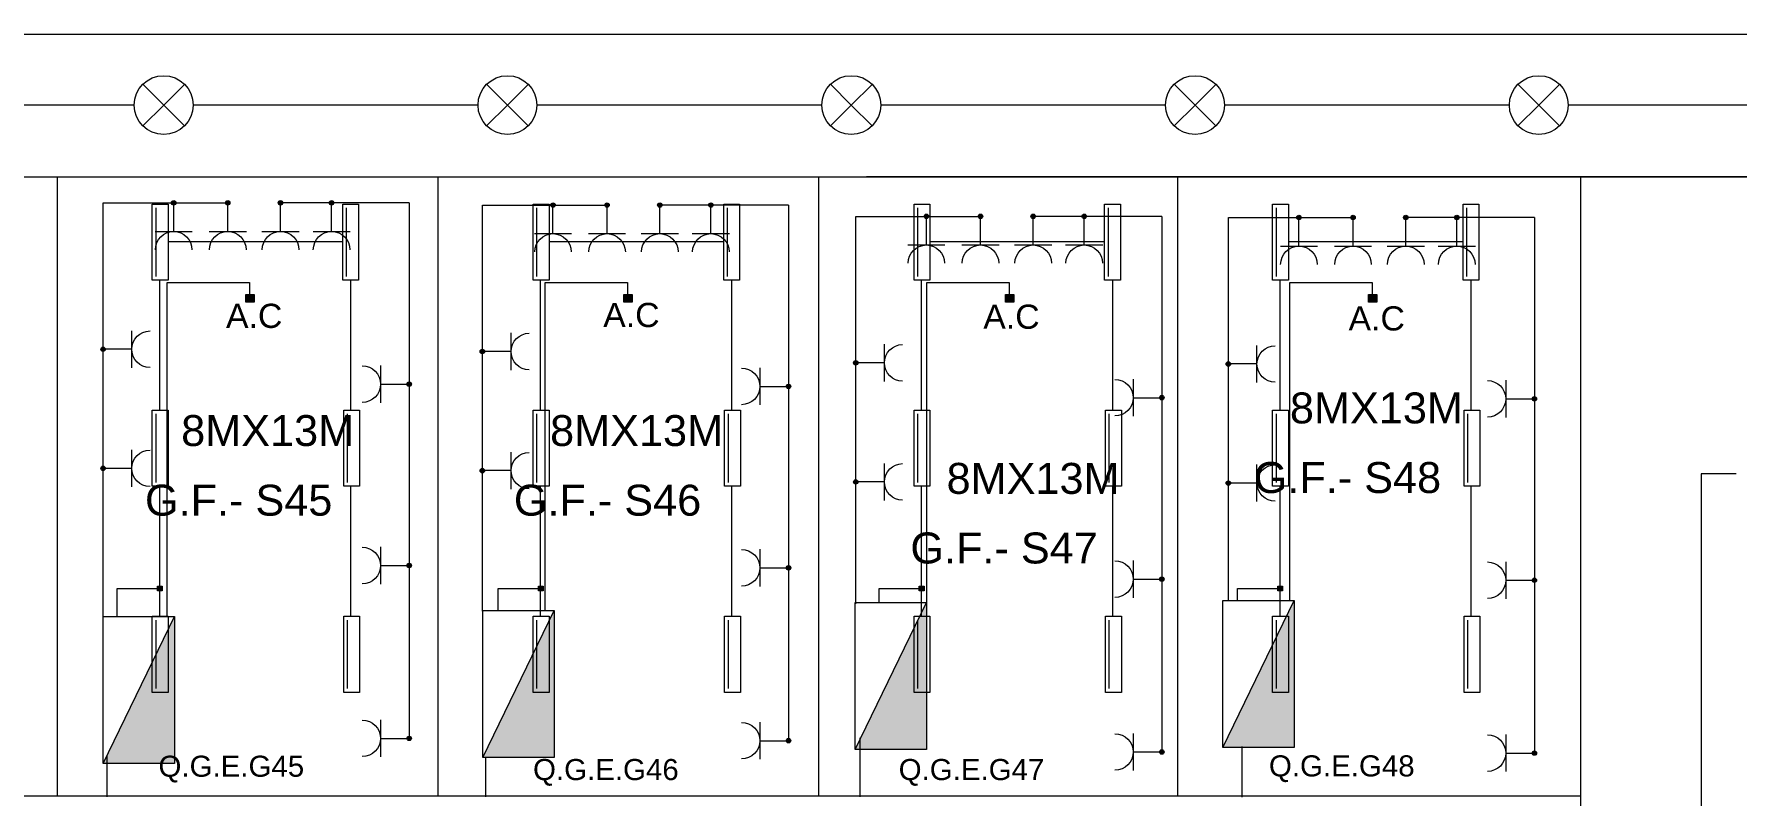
# Model space of a CAD drawing. Extents: x -17539 to 1421, y -3169 to 802964.
# Drawn here: x 171.65 to 207.41, y 395.36 to 411.37 of the extents above; entities that cross this region are included whole.
import ezdxf
from ezdxf.enums import TextEntityAlignment as Align

# ---------------------------------------------------------------- set-up
doc = ezdxf.new("R2010")
doc.units = 0
doc.header["$LTSCALE"] = 25
doc.header["$MEASUREMENT"] = 0
doc.layers.get('0').update_dxf_attribs({"lineweight": 9})
for name, color, linetype, lineweight in [('Iluminação', 10, 'Continuous', 9), ('Quadros', 50, 'Continuous', 9), ('www.cadblocksfree.com', 7, 'Continuous', 9)]:
    doc.layers.add(name, color=color, linetype=linetype, lineweight=lineweight)
doc.layers.add('Tomadas', color=3, linetype='Continuous', lineweight=9, true_color=0x00f500)
doc.styles.add('ROMANS', font='arial.ttf')
doc.styles.get("Standard").update_dxf_attribs({"font": 'arial.ttf'})

# ---------------------------------------------------------------- blocks, each defined once
blk = doc.blocks.new('Iluminárias 1')
at = {"layer": 'Iluminação'}
blk.add_line((0.079, 0.079), (1.521, 0.079), dxfattribs=at)
blk.add_lwpolyline([(0, 0), (1.6, 0), (1.6, 0.332), (0, 0.332)], close=True, dxfattribs=at)
blk = doc.blocks.new('Ponto de Luz')
for q in [(-0.437, 0.437), (0.438, 0.436), (-0.438, -0.436), (0.437, -0.437)]:
    blk.add_line((0, 0), q)
blk.add_circle((0, 0), 0.618)
blk = doc.blocks.new('Caixa de Derivação')
at = {"layer": 'Iluminação'}
h = blk.add_hatch(color=256, dxfattribs=at)
h.dxf.hatch_style = 1
h.paths.add_polyline_path([(0.052, 0.051), (-0.048, 0.051), (-0.048, -0.049), (0.052, -0.049)])
blk.add_lwpolyline([(-0.048, 0.051), (0.052, 0.051), (0.052, -0.049), (-0.048, -0.049)], close=True, dxfattribs=at)
blk = doc.blocks.new('quadro eletrico')
h = blk.add_hatch(color=256)
h.dxf.hatch_style = 1
h.paths.add_polyline_path([(1.839, -0.788), (-1.457, 0.809), (-1.457, -0.788)])
blk.add_line((-1.457, 0.809), (1.839, -0.788))
blk.add_lwpolyline([(-1.457, 0.809), (1.839, 0.809), (1.839, -0.788), (-1.457, -0.788)], close=True)
blk = doc.blocks.new('Quadro')
at = {"xscale": 0.6593095434044552, "yscale": 0.6593095434044552, "zscale": 0.6593095434044552}
blk.add_blockref('quadro eletrico', (-0.091, 0.017), dxfattribs=at)
blk = doc.blocks.new('Tomada')
for p, q in [((0, 0.632), (0, 0)), ((0, 0), (-0.975, 0)), ((0, 0), (0, -0.632))]:
    blk.add_line(p, q)
blk.add_arc((0.622, 0), 0.622, 90, 270)

msp = doc.modelspace()

# ---------------------------------------------------------------- hatches: boundary and pattern name
at = {"layer": 'Tomadas'}
h = msp.add_hatch(color=256, dxfattribs=at)
h.dxf.hatch_style = 1
h.paths.add_polyline_path([(174.63, 407.825, -1), (174.537, 407.825, -1)])
h = msp.add_hatch(color=256, dxfattribs=at)
h.dxf.hatch_style = 1
h.paths.add_polyline_path([(174.63, 407.825, -1), (174.537, 407.825, -1)])
h = msp.add_hatch(color=256, dxfattribs=at)
h.dxf.hatch_style = 1
h.paths.add_polyline_path([(174.63, 407.825, -1), (174.537, 407.825, -1)])
h = msp.add_hatch(color=256, dxfattribs=at)
h.dxf.hatch_style = 1
h.paths.add_polyline_path([(174.63, 407.825, -1), (174.537, 407.825, -1)])
h = msp.add_hatch(color=256, dxfattribs=at)
h.dxf.hatch_style = 1
h.paths.add_polyline_path([(175.766, 407.825, -1), (175.673, 407.825, -1)])
h = msp.add_hatch(color=256, dxfattribs=at)
h.dxf.hatch_style = 1
h.paths.add_polyline_path([(175.766, 407.825, -1), (175.673, 407.825, -1)])
h = msp.add_hatch(color=256, dxfattribs=at)
h.dxf.hatch_style = 1
h.paths.add_polyline_path([(175.766, 407.825, -1), (175.673, 407.825, -1)])
h = msp.add_hatch(color=256, dxfattribs=at)
h.dxf.hatch_style = 1
h.paths.add_polyline_path([(175.766, 407.825, -1), (175.673, 407.825, -1)])
h = msp.add_hatch(color=256, dxfattribs=at)
h.dxf.hatch_style = 1
h.paths.add_polyline_path([(176.873, 407.825, -1), (176.78, 407.825, -1)])
h = msp.add_hatch(color=256, dxfattribs=at)
h.dxf.hatch_style = 1
h.paths.add_polyline_path([(176.873, 407.825, -1), (176.78, 407.825, -1)])
h = msp.add_hatch(color=256, dxfattribs=at)
h.dxf.hatch_style = 1
h.paths.add_polyline_path([(176.873, 407.825, -1), (176.78, 407.825, -1)])
h = msp.add_hatch(color=256, dxfattribs=at)
h.dxf.hatch_style = 1
h.paths.add_polyline_path([(176.873, 407.825, -1), (176.78, 407.825, -1)])
h = msp.add_hatch(color=256, dxfattribs=at)
h.dxf.hatch_style = 1
h.paths.add_polyline_path([(177.946, 407.825, -1), (177.852, 407.825, -1)])
h = msp.add_hatch(color=256, dxfattribs=at)
h.dxf.hatch_style = 1
h.paths.add_polyline_path([(177.946, 407.825, -1), (177.852, 407.825, -1)])
h = msp.add_hatch(color=256, dxfattribs=at)
h.dxf.hatch_style = 1
h.paths.add_polyline_path([(177.946, 407.825, -1), (177.852, 407.825, -1)])
h = msp.add_hatch(color=256, dxfattribs=at)
h.dxf.hatch_style = 1
h.paths.add_polyline_path([(177.946, 407.825, -1), (177.852, 407.825, -1)])
h = msp.add_hatch(color=256, dxfattribs=at)
h.dxf.hatch_style = 1
h.paths.add_polyline_path([(182.596, 407.777, -1), (182.503, 407.777, -1)])
h = msp.add_hatch(color=256, dxfattribs=at)
h.dxf.hatch_style = 1
h.paths.add_polyline_path([(182.596, 407.777, -1), (182.503, 407.777, -1)])
h = msp.add_hatch(color=256, dxfattribs=at)
h.dxf.hatch_style = 1
h.paths.add_polyline_path([(182.596, 407.777, -1), (182.503, 407.777, -1)])
h = msp.add_hatch(color=256, dxfattribs=at)
h.dxf.hatch_style = 1
h.paths.add_polyline_path([(182.596, 407.777, -1), (182.503, 407.777, -1)])
h = msp.add_hatch(color=256, dxfattribs=at)
h.dxf.hatch_style = 1
h.paths.add_polyline_path([(183.732, 407.777, -1), (183.639, 407.777, -1)])
h = msp.add_hatch(color=256, dxfattribs=at)
h.dxf.hatch_style = 1
h.paths.add_polyline_path([(183.732, 407.777, -1), (183.639, 407.777, -1)])
h = msp.add_hatch(color=256, dxfattribs=at)
h.dxf.hatch_style = 1
h.paths.add_polyline_path([(183.732, 407.777, -1), (183.639, 407.777, -1)])
h = msp.add_hatch(color=256, dxfattribs=at)
h.dxf.hatch_style = 1
h.paths.add_polyline_path([(183.732, 407.777, -1), (183.639, 407.777, -1)])
h = msp.add_hatch(color=256, dxfattribs=at)
h.dxf.hatch_style = 1
h.paths.add_polyline_path([(184.839, 407.777, -1), (184.746, 407.777, -1)])
h = msp.add_hatch(color=256, dxfattribs=at)
h.dxf.hatch_style = 1
h.paths.add_polyline_path([(184.839, 407.777, -1), (184.746, 407.777, -1)])
h = msp.add_hatch(color=256, dxfattribs=at)
h.dxf.hatch_style = 1
h.paths.add_polyline_path([(184.839, 407.777, -1), (184.746, 407.777, -1)])
h = msp.add_hatch(color=256, dxfattribs=at)
h.dxf.hatch_style = 1
h.paths.add_polyline_path([(184.839, 407.777, -1), (184.746, 407.777, -1)])
h = msp.add_hatch(color=256, dxfattribs=at)
h.dxf.hatch_style = 1
h.paths.add_polyline_path([(185.912, 407.777, -1), (185.818, 407.777, -1)])
h = msp.add_hatch(color=256, dxfattribs=at)
h.dxf.hatch_style = 1
h.paths.add_polyline_path([(185.912, 407.777, -1), (185.818, 407.777, -1)])
h = msp.add_hatch(color=256, dxfattribs=at)
h.dxf.hatch_style = 1
h.paths.add_polyline_path([(185.912, 407.777, -1), (185.818, 407.777, -1)])
h = msp.add_hatch(color=256, dxfattribs=at)
h.dxf.hatch_style = 1
h.paths.add_polyline_path([(185.912, 407.777, -1), (185.818, 407.777, -1)])
h = msp.add_hatch(color=256, dxfattribs=at)
h.dxf.hatch_style = 1
h.paths.add_polyline_path([(190.437, 407.54, -1), (190.344, 407.54, -1)])
h = msp.add_hatch(color=256, dxfattribs=at)
h.dxf.hatch_style = 1
h.paths.add_polyline_path([(190.437, 407.54, -1), (190.344, 407.54, -1)])
h = msp.add_hatch(color=256, dxfattribs=at)
h.dxf.hatch_style = 1
h.paths.add_polyline_path([(190.437, 407.54, -1), (190.344, 407.54, -1)])
h = msp.add_hatch(color=256, dxfattribs=at)
h.dxf.hatch_style = 1
h.paths.add_polyline_path([(190.437, 407.54, -1), (190.344, 407.54, -1)])
h = msp.add_hatch(color=256, dxfattribs=at)
h.dxf.hatch_style = 1
h.paths.add_polyline_path([(191.574, 407.54, -1), (191.48, 407.54, -1)])
h = msp.add_hatch(color=256, dxfattribs=at)
h.dxf.hatch_style = 1
h.paths.add_polyline_path([(191.574, 407.54, -1), (191.48, 407.54, -1)])
h = msp.add_hatch(color=256, dxfattribs=at)
h.dxf.hatch_style = 1
h.paths.add_polyline_path([(191.574, 407.54, -1), (191.48, 407.54, -1)])
h = msp.add_hatch(color=256, dxfattribs=at)
h.dxf.hatch_style = 1
h.paths.add_polyline_path([(191.574, 407.54, -1), (191.48, 407.54, -1)])
h = msp.add_hatch(color=256, dxfattribs=at)
h.dxf.hatch_style = 1
h.paths.add_polyline_path([(192.681, 407.54, -1), (192.588, 407.54, -1)])
h = msp.add_hatch(color=256, dxfattribs=at)
h.dxf.hatch_style = 1
h.paths.add_polyline_path([(192.681, 407.54, -1), (192.588, 407.54, -1)])
h = msp.add_hatch(color=256, dxfattribs=at)
h.dxf.hatch_style = 1
h.paths.add_polyline_path([(192.681, 407.54, -1), (192.588, 407.54, -1)])
h = msp.add_hatch(color=256, dxfattribs=at)
h.dxf.hatch_style = 1
h.paths.add_polyline_path([(192.681, 407.54, -1), (192.588, 407.54, -1)])
h = msp.add_hatch(color=256, dxfattribs=at)
h.dxf.hatch_style = 1
h.paths.add_polyline_path([(193.753, 407.54, -1), (193.66, 407.54, -1)])
h = msp.add_hatch(color=256, dxfattribs=at)
h.dxf.hatch_style = 1
h.paths.add_polyline_path([(193.753, 407.54, -1), (193.66, 407.54, -1)])
h = msp.add_hatch(color=256, dxfattribs=at)
h.dxf.hatch_style = 1
h.paths.add_polyline_path([(193.753, 407.54, -1), (193.66, 407.54, -1)])
h = msp.add_hatch(color=256, dxfattribs=at)
h.dxf.hatch_style = 1
h.paths.add_polyline_path([(193.753, 407.54, -1), (193.66, 407.54, -1)])
h = msp.add_hatch(color=256, dxfattribs=at)
h.dxf.hatch_style = 1
h.paths.add_polyline_path([(198.262, 407.516, -1), (198.169, 407.516, -1)])
h = msp.add_hatch(color=256, dxfattribs=at)
h.dxf.hatch_style = 1
h.paths.add_polyline_path([(198.262, 407.516, -1), (198.169, 407.516, -1)])
h = msp.add_hatch(color=256, dxfattribs=at)
h.dxf.hatch_style = 1
h.paths.add_polyline_path([(198.262, 407.516, -1), (198.169, 407.516, -1)])
h = msp.add_hatch(color=256, dxfattribs=at)
h.dxf.hatch_style = 1
h.paths.add_polyline_path([(198.262, 407.516, -1), (198.169, 407.516, -1)])
h = msp.add_hatch(color=256, dxfattribs=at)
h.dxf.hatch_style = 1
h.paths.add_polyline_path([(199.398, 407.516, -1), (199.305, 407.516, -1)])
h = msp.add_hatch(color=256, dxfattribs=at)
h.dxf.hatch_style = 1
h.paths.add_polyline_path([(199.398, 407.516, -1), (199.305, 407.516, -1)])
h = msp.add_hatch(color=256, dxfattribs=at)
h.dxf.hatch_style = 1
h.paths.add_polyline_path([(199.398, 407.516, -1), (199.305, 407.516, -1)])
h = msp.add_hatch(color=256, dxfattribs=at)
h.dxf.hatch_style = 1
h.paths.add_polyline_path([(199.398, 407.516, -1), (199.305, 407.516, -1)])
h = msp.add_hatch(color=256, dxfattribs=at)
h.dxf.hatch_style = 1
h.paths.add_polyline_path([(200.505, 407.516, -1), (200.412, 407.516, -1)])
h = msp.add_hatch(color=256, dxfattribs=at)
h.dxf.hatch_style = 1
h.paths.add_polyline_path([(200.505, 407.516, -1), (200.412, 407.516, -1)])
h = msp.add_hatch(color=256, dxfattribs=at)
h.dxf.hatch_style = 1
h.paths.add_polyline_path([(200.505, 407.516, -1), (200.412, 407.516, -1)])
h = msp.add_hatch(color=256, dxfattribs=at)
h.dxf.hatch_style = 1
h.paths.add_polyline_path([(200.505, 407.516, -1), (200.412, 407.516, -1)])
h = msp.add_hatch(color=256, dxfattribs=at)
h.dxf.hatch_style = 1
h.paths.add_polyline_path([(201.578, 407.516, -1), (201.484, 407.516, -1)])
h = msp.add_hatch(color=256, dxfattribs=at)
h.dxf.hatch_style = 1
h.paths.add_polyline_path([(201.578, 407.516, -1), (201.484, 407.516, -1)])
h = msp.add_hatch(color=256, dxfattribs=at)
h.dxf.hatch_style = 1
h.paths.add_polyline_path([(201.578, 407.516, -1), (201.484, 407.516, -1)])
h = msp.add_hatch(color=256, dxfattribs=at)
h.dxf.hatch_style = 1
h.paths.add_polyline_path([(201.578, 407.516, -1), (201.484, 407.516, -1)])
h = msp.add_hatch(color=256, dxfattribs=at)
h.dxf.hatch_style = 1
h.paths.add_polyline_path([(176.098, 405.896), (176.098, 405.74), (176.272, 405.74), (176.272, 405.896)])
h = msp.add_hatch(color=256, dxfattribs=at)
h.dxf.hatch_style = 1
h.paths.add_polyline_path([(184.038, 405.896), (184.038, 405.74), (184.212, 405.74), (184.212, 405.896)])
h = msp.add_hatch(color=256, dxfattribs=at)
h.dxf.hatch_style = 1
h.paths.add_polyline_path([(192.052, 405.896), (192.052, 405.74), (192.226, 405.74), (192.226, 405.896)])
h = msp.add_hatch(color=256, dxfattribs=at)
h.dxf.hatch_style = 1
h.paths.add_polyline_path([(199.676, 405.896), (199.676, 405.74), (199.85, 405.74), (199.85, 405.896)])
h = msp.add_hatch(color=256, dxfattribs=at)
h.dxf.hatch_style = 1
h.paths.add_polyline_path([(173.147, 404.748, -1), (173.054, 404.748, -1)])
h = msp.add_hatch(color=256, dxfattribs=at)
h.dxf.hatch_style = 1
h.paths.add_polyline_path([(173.147, 404.748, -1), (173.054, 404.748, -1)])
h = msp.add_hatch(color=256, dxfattribs=at)
h.dxf.hatch_style = 1
h.paths.add_polyline_path([(173.147, 404.748, -1), (173.054, 404.748, -1)])
h = msp.add_hatch(color=256, dxfattribs=at)
h.dxf.hatch_style = 1
h.paths.add_polyline_path([(173.147, 404.748, -1), (173.054, 404.748, -1)])
h = msp.add_hatch(color=256, dxfattribs=at)
h.dxf.hatch_style = 1
h.paths.add_polyline_path([(181.113, 404.7, -1), (181.02, 404.7, -1)])
h = msp.add_hatch(color=256, dxfattribs=at)
h.dxf.hatch_style = 1
h.paths.add_polyline_path([(181.113, 404.7, -1), (181.02, 404.7, -1)])
h = msp.add_hatch(color=256, dxfattribs=at)
h.dxf.hatch_style = 1
h.paths.add_polyline_path([(181.113, 404.7, -1), (181.02, 404.7, -1)])
h = msp.add_hatch(color=256, dxfattribs=at)
h.dxf.hatch_style = 1
h.paths.add_polyline_path([(181.113, 404.7, -1), (181.02, 404.7, -1)])
h = msp.add_hatch(color=256, dxfattribs=at)
h.dxf.hatch_style = 1
h.paths.add_polyline_path([(188.955, 404.462, -1), (188.861, 404.462, -1)])
h = msp.add_hatch(color=256, dxfattribs=at)
h.dxf.hatch_style = 1
h.paths.add_polyline_path([(188.955, 404.462, -1), (188.861, 404.462, -1)])
h = msp.add_hatch(color=256, dxfattribs=at)
h.dxf.hatch_style = 1
h.paths.add_polyline_path([(188.955, 404.462, -1), (188.861, 404.462, -1)])
h = msp.add_hatch(color=256, dxfattribs=at)
h.dxf.hatch_style = 1
h.paths.add_polyline_path([(188.955, 404.462, -1), (188.861, 404.462, -1)])
h = msp.add_hatch(color=256, dxfattribs=at)
h.dxf.hatch_style = 1
h.paths.add_polyline_path([(196.779, 404.438, -1), (196.686, 404.438, -1)])
h = msp.add_hatch(color=256, dxfattribs=at)
h.dxf.hatch_style = 1
h.paths.add_polyline_path([(196.779, 404.438, -1), (196.686, 404.438, -1)])
h = msp.add_hatch(color=256, dxfattribs=at)
h.dxf.hatch_style = 1
h.paths.add_polyline_path([(196.779, 404.438, -1), (196.686, 404.438, -1)])
h = msp.add_hatch(color=256, dxfattribs=at)
h.dxf.hatch_style = 1
h.paths.add_polyline_path([(196.779, 404.438, -1), (196.686, 404.438, -1)])
h = msp.add_hatch(color=256, dxfattribs=at)
h.dxf.hatch_style = 1
h.paths.add_polyline_path([(179.575, 404.015, -1), (179.482, 404.015, -1)])
h = msp.add_hatch(color=256, dxfattribs=at)
h.dxf.hatch_style = 1
h.paths.add_polyline_path([(179.575, 404.015, -1), (179.482, 404.015, -1)])
h = msp.add_hatch(color=256, dxfattribs=at)
h.dxf.hatch_style = 1
h.paths.add_polyline_path([(179.575, 404.015, -1), (179.482, 404.015, -1)])
h = msp.add_hatch(color=256, dxfattribs=at)
h.dxf.hatch_style = 1
h.paths.add_polyline_path([(179.575, 404.015, -1), (179.482, 404.015, -1)])
h = msp.add_hatch(color=256, dxfattribs=at)
h.dxf.hatch_style = 1
h.paths.add_polyline_path([(187.541, 403.967, -1), (187.448, 403.967, -1)])
h = msp.add_hatch(color=256, dxfattribs=at)
h.dxf.hatch_style = 1
h.paths.add_polyline_path([(187.541, 403.967, -1), (187.448, 403.967, -1)])
h = msp.add_hatch(color=256, dxfattribs=at)
h.dxf.hatch_style = 1
h.paths.add_polyline_path([(187.541, 403.967, -1), (187.448, 403.967, -1)])
h = msp.add_hatch(color=256, dxfattribs=at)
h.dxf.hatch_style = 1
h.paths.add_polyline_path([(187.541, 403.967, -1), (187.448, 403.967, -1)])
h = msp.add_hatch(color=256, dxfattribs=at)
h.dxf.hatch_style = 1
h.paths.add_polyline_path([(195.383, 403.73, -1), (195.289, 403.73, -1)])
h = msp.add_hatch(color=256, dxfattribs=at)
h.dxf.hatch_style = 1
h.paths.add_polyline_path([(195.383, 403.73, -1), (195.289, 403.73, -1)])
h = msp.add_hatch(color=256, dxfattribs=at)
h.dxf.hatch_style = 1
h.paths.add_polyline_path([(195.383, 403.73, -1), (195.289, 403.73, -1)])
h = msp.add_hatch(color=256, dxfattribs=at)
h.dxf.hatch_style = 1
h.paths.add_polyline_path([(195.383, 403.73, -1), (195.289, 403.73, -1)])
h = msp.add_hatch(color=256, dxfattribs=at)
h.dxf.hatch_style = 1
h.paths.add_polyline_path([(203.207, 403.706, -1), (203.114, 403.706, -1)])
h = msp.add_hatch(color=256, dxfattribs=at)
h.dxf.hatch_style = 1
h.paths.add_polyline_path([(203.207, 403.706, -1), (203.114, 403.706, -1)])
h = msp.add_hatch(color=256, dxfattribs=at)
h.dxf.hatch_style = 1
h.paths.add_polyline_path([(203.207, 403.706, -1), (203.114, 403.706, -1)])
h = msp.add_hatch(color=256, dxfattribs=at)
h.dxf.hatch_style = 1
h.paths.add_polyline_path([(203.207, 403.706, -1), (203.114, 403.706, -1)])
h = msp.add_hatch(color=256, dxfattribs=at)
h.dxf.hatch_style = 1
h.paths.add_polyline_path([(173.147, 402.246, -1), (173.054, 402.246, -1)])
h = msp.add_hatch(color=256, dxfattribs=at)
h.dxf.hatch_style = 1
h.paths.add_polyline_path([(173.147, 402.246, -1), (173.054, 402.246, -1)])
h = msp.add_hatch(color=256, dxfattribs=at)
h.dxf.hatch_style = 1
h.paths.add_polyline_path([(173.147, 402.246, -1), (173.054, 402.246, -1)])
h = msp.add_hatch(color=256, dxfattribs=at)
h.dxf.hatch_style = 1
h.paths.add_polyline_path([(173.147, 402.246, -1), (173.054, 402.246, -1)])
h = msp.add_hatch(color=256, dxfattribs=at)
h.dxf.hatch_style = 1
h.paths.add_polyline_path([(181.113, 402.198, -1), (181.02, 402.198, -1)])
h = msp.add_hatch(color=256, dxfattribs=at)
h.dxf.hatch_style = 1
h.paths.add_polyline_path([(181.113, 402.198, -1), (181.02, 402.198, -1)])
h = msp.add_hatch(color=256, dxfattribs=at)
h.dxf.hatch_style = 1
h.paths.add_polyline_path([(181.113, 402.198, -1), (181.02, 402.198, -1)])
h = msp.add_hatch(color=256, dxfattribs=at)
h.dxf.hatch_style = 1
h.paths.add_polyline_path([(181.113, 402.198, -1), (181.02, 402.198, -1)])
h = msp.add_hatch(color=256, dxfattribs=at)
h.dxf.hatch_style = 1
h.paths.add_polyline_path([(188.955, 401.961, -1), (188.861, 401.961, -1)])
h = msp.add_hatch(color=256, dxfattribs=at)
h.dxf.hatch_style = 1
h.paths.add_polyline_path([(188.955, 401.961, -1), (188.861, 401.961, -1)])
h = msp.add_hatch(color=256, dxfattribs=at)
h.dxf.hatch_style = 1
h.paths.add_polyline_path([(188.955, 401.961, -1), (188.861, 401.961, -1)])
h = msp.add_hatch(color=256, dxfattribs=at)
h.dxf.hatch_style = 1
h.paths.add_polyline_path([(188.955, 401.961, -1), (188.861, 401.961, -1)])
h = msp.add_hatch(color=256, dxfattribs=at)
h.dxf.hatch_style = 1
h.paths.add_polyline_path([(196.779, 401.937, -1), (196.686, 401.937, -1)])
h = msp.add_hatch(color=256, dxfattribs=at)
h.dxf.hatch_style = 1
h.paths.add_polyline_path([(196.779, 401.937, -1), (196.686, 401.937, -1)])
h = msp.add_hatch(color=256, dxfattribs=at)
h.dxf.hatch_style = 1
h.paths.add_polyline_path([(196.779, 401.937, -1), (196.686, 401.937, -1)])
h = msp.add_hatch(color=256, dxfattribs=at)
h.dxf.hatch_style = 1
h.paths.add_polyline_path([(196.779, 401.937, -1), (196.686, 401.937, -1)])
h = msp.add_hatch(color=256, dxfattribs=at)
h.dxf.hatch_style = 1
h.paths.add_polyline_path([(179.575, 400.204, -1), (179.482, 400.204, -1)])
h = msp.add_hatch(color=256, dxfattribs=at)
h.dxf.hatch_style = 1
h.paths.add_polyline_path([(179.575, 400.204, -1), (179.482, 400.204, -1)])
h = msp.add_hatch(color=256, dxfattribs=at)
h.dxf.hatch_style = 1
h.paths.add_polyline_path([(179.575, 400.204, -1), (179.482, 400.204, -1)])
h = msp.add_hatch(color=256, dxfattribs=at)
h.dxf.hatch_style = 1
h.paths.add_polyline_path([(179.575, 400.204, -1), (179.482, 400.204, -1)])
h = msp.add_hatch(color=256, dxfattribs=at)
h.dxf.hatch_style = 1
h.paths.add_polyline_path([(187.541, 400.156, -1), (187.448, 400.156, -1)])
h = msp.add_hatch(color=256, dxfattribs=at)
h.dxf.hatch_style = 1
h.paths.add_polyline_path([(187.541, 400.156, -1), (187.448, 400.156, -1)])
h = msp.add_hatch(color=256, dxfattribs=at)
h.dxf.hatch_style = 1
h.paths.add_polyline_path([(187.541, 400.156, -1), (187.448, 400.156, -1)])
h = msp.add_hatch(color=256, dxfattribs=at)
h.dxf.hatch_style = 1
h.paths.add_polyline_path([(187.541, 400.156, -1), (187.448, 400.156, -1)])
h = msp.add_hatch(color=256, dxfattribs=at)
h.dxf.hatch_style = 1
h.paths.add_polyline_path([(195.383, 399.919, -1), (195.289, 399.919, -1)])
h = msp.add_hatch(color=256, dxfattribs=at)
h.dxf.hatch_style = 1
h.paths.add_polyline_path([(195.383, 399.919, -1), (195.289, 399.919, -1)])
h = msp.add_hatch(color=256, dxfattribs=at)
h.dxf.hatch_style = 1
h.paths.add_polyline_path([(195.383, 399.919, -1), (195.289, 399.919, -1)])
h = msp.add_hatch(color=256, dxfattribs=at)
h.dxf.hatch_style = 1
h.paths.add_polyline_path([(195.383, 399.919, -1), (195.289, 399.919, -1)])
h = msp.add_hatch(color=256, dxfattribs=at)
h.dxf.hatch_style = 1
h.paths.add_polyline_path([(203.207, 399.895, -1), (203.114, 399.895, -1)])
h = msp.add_hatch(color=256, dxfattribs=at)
h.dxf.hatch_style = 1
h.paths.add_polyline_path([(203.207, 399.895, -1), (203.114, 399.895, -1)])
h = msp.add_hatch(color=256, dxfattribs=at)
h.dxf.hatch_style = 1
h.paths.add_polyline_path([(203.207, 399.895, -1), (203.114, 399.895, -1)])
h = msp.add_hatch(color=256, dxfattribs=at)
h.dxf.hatch_style = 1
h.paths.add_polyline_path([(203.207, 399.895, -1), (203.114, 399.895, -1)])
h = msp.add_hatch(color=256, dxfattribs=at)
h.dxf.hatch_style = 1
h.paths.add_polyline_path([(179.575, 396.573, -1), (179.482, 396.573, -1)])
h = msp.add_hatch(color=256, dxfattribs=at)
h.dxf.hatch_style = 1
h.paths.add_polyline_path([(179.575, 396.573, -1), (179.482, 396.573, -1)])
h = msp.add_hatch(color=256, dxfattribs=at)
h.dxf.hatch_style = 1
h.paths.add_polyline_path([(179.575, 396.573, -1), (179.482, 396.573, -1)])
h = msp.add_hatch(color=256, dxfattribs=at)
h.dxf.hatch_style = 1
h.paths.add_polyline_path([(179.575, 396.573, -1), (179.482, 396.573, -1)])
h = msp.add_hatch(color=256, dxfattribs=at)
h.dxf.hatch_style = 1
h.paths.add_polyline_path([(187.541, 396.525, -1), (187.448, 396.525, -1)])
h = msp.add_hatch(color=256, dxfattribs=at)
h.dxf.hatch_style = 1
h.paths.add_polyline_path([(187.541, 396.525, -1), (187.448, 396.525, -1)])
h = msp.add_hatch(color=256, dxfattribs=at)
h.dxf.hatch_style = 1
h.paths.add_polyline_path([(187.541, 396.525, -1), (187.448, 396.525, -1)])
h = msp.add_hatch(color=256, dxfattribs=at)
h.dxf.hatch_style = 1
h.paths.add_polyline_path([(187.541, 396.525, -1), (187.448, 396.525, -1)])
h = msp.add_hatch(color=256, dxfattribs=at)
h.dxf.hatch_style = 1
h.paths.add_polyline_path([(195.383, 396.288, -1), (195.289, 396.288, -1)])
h = msp.add_hatch(color=256, dxfattribs=at)
h.dxf.hatch_style = 1
h.paths.add_polyline_path([(195.383, 396.288, -1), (195.289, 396.288, -1)])
h = msp.add_hatch(color=256, dxfattribs=at)
h.dxf.hatch_style = 1
h.paths.add_polyline_path([(195.383, 396.288, -1), (195.289, 396.288, -1)])
h = msp.add_hatch(color=256, dxfattribs=at)
h.dxf.hatch_style = 1
h.paths.add_polyline_path([(195.383, 396.288, -1), (195.289, 396.288, -1)])
h = msp.add_hatch(color=256, dxfattribs=at)
h.dxf.hatch_style = 1
h.paths.add_polyline_path([(203.207, 396.264, -1), (203.114, 396.264, -1)])
h = msp.add_hatch(color=256, dxfattribs=at)
h.dxf.hatch_style = 1
h.paths.add_polyline_path([(203.207, 396.264, -1), (203.114, 396.264, -1)])
h = msp.add_hatch(color=256, dxfattribs=at)
h.dxf.hatch_style = 1
h.paths.add_polyline_path([(203.207, 396.264, -1), (203.114, 396.264, -1)])
h = msp.add_hatch(color=256, dxfattribs=at)
h.dxf.hatch_style = 1
h.paths.add_polyline_path([(203.207, 396.264, -1), (203.114, 396.264, -1)])

# ---------------------------------------------------------------- linework, layer by layer
at = {"layer": 'Iluminação'}
for p, q in [((173.755, 409.877), (167.771, 409.877)), ((180.975, 409.877), (174.991, 409.877)), ((188.195, 409.877), (182.211, 409.877)), ((195.415, 409.877), (189.431, 409.877)), ((202.635, 409.877), (196.651, 409.877)), ((209.855, 409.877), (203.871, 409.877)), ((174.466, 407.012), (178.134, 407.012)), ((182.466, 407.012), (186.134, 407.012)), ((190.466, 407.012), (194.134, 407.012)), ((197.994, 407.012), (201.662, 407.012)), ((174.29, 403.469), (174.29, 406.199)), ((178.297, 406.199), (178.297, 403.469)), ((182.29, 403.469), (182.29, 406.199)), ((186.297, 406.199), (186.297, 403.469)), ((190.29, 403.469), (190.29, 406.199)), ((194.297, 406.199), (194.297, 403.469)), ((197.818, 403.469), (197.818, 406.199)), ((201.825, 406.199), (201.825, 403.469)), ((207.397, 402.134), (206.663, 402.134)), ((206.663, 402.134), (206.663, 370.42)), ((174.29, 399.139), (174.29, 401.869)), ((178.297, 401.869), (178.297, 399.139)), ((182.29, 399.139), (182.29, 401.869)), ((186.297, 401.869), (186.297, 399.139)), ((190.29, 399.139), (190.29, 401.869)), ((194.297, 401.869), (194.297, 399.139)), ((197.818, 399.139), (197.818, 401.869)), ((201.825, 401.869), (201.825, 399.139)), ((173.398, 399.136), (173.398, 399.721)), ((173.398, 399.721), (174.29, 399.721)), ((181.398, 399.263), (181.398, 399.721)), ((181.398, 399.721), (182.29, 399.721)), ((189.398, 399.431), (189.398, 399.721)), ((189.398, 399.721), (190.29, 399.721)), ((196.926, 399.471), (196.926, 399.721)), ((196.926, 399.721), (197.818, 399.721))]:
    msp.add_line(p, q, dxfattribs=at)
at = {"layer": 'Quadros'}
for p, q in [((189.001, 395.344), (189.001, 396.583)), ((197.026, 395.34), (197.026, 396.403)), ((173.189, 395.342), (173.189, 396.198)), ((181.141, 395.342), (181.141, 396.17))]:
    msp.add_line(p, q, dxfattribs=at)
at = {"layer": 'Tomadas'}
for p, q in [((173.1, 400.08), (173.1, 407.825)), ((173.1, 407.825), (175.719, 407.825)), ((173.1, 400.08), (173.1, 407.825)), ((173.1, 407.825), (175.719, 407.825)), ((173.1, 400.08), (173.1, 407.825)), ((173.1, 407.825), (175.719, 407.825)), ((173.1, 399.104), (173.1, 407.825)), ((173.1, 407.825), (175.719, 407.825)), ((179.529, 407.825), (176.82, 407.825)), ((179.529, 407.825), (179.529, 396.573)), ((179.529, 407.825), (179.529, 396.573)), ((179.529, 407.825), (179.529, 396.573)), ((179.529, 407.825), (179.529, 396.573)), ((181.066, 400.032), (181.066, 407.777)), ((181.066, 407.777), (183.685, 407.777)), ((181.066, 400.032), (181.066, 407.777)), ((181.066, 407.777), (183.685, 407.777)), ((181.066, 400.032), (181.066, 407.777)), ((181.066, 407.777), (183.685, 407.777)), ((181.066, 399.248), (181.066, 407.777)), ((181.066, 407.777), (183.685, 407.777)), ((187.495, 407.777), (184.785, 407.777)), ((187.495, 407.777), (187.495, 396.525)), ((187.495, 407.777), (187.495, 396.525)), ((187.495, 407.777), (187.495, 396.525)), ((187.495, 407.777), (187.495, 396.525)), ((188.908, 399.402), (188.908, 407.54)), ((188.908, 407.54), (191.527, 407.54)), ((188.908, 399.402), (188.908, 407.54)), ((188.908, 407.54), (191.527, 407.54)), ((188.908, 399.402), (188.908, 407.54)), ((188.908, 407.54), (191.527, 407.54)), ((188.908, 399.402), (188.908, 407.54)), ((188.908, 407.54), (191.527, 407.54)), ((195.336, 407.54), (192.627, 407.54)), ((195.336, 407.54), (195.336, 396.288)), ((195.336, 407.54), (195.336, 396.288)), ((195.336, 407.54), (195.336, 396.288)), ((195.336, 407.54), (195.336, 396.288)), ((196.733, 399.463), (196.733, 407.516)), ((196.733, 407.516), (199.351, 407.516)), ((196.733, 399.463), (196.733, 407.516)), ((196.733, 407.516), (199.351, 407.516)), ((196.733, 399.463), (196.733, 407.516)), ((196.733, 407.516), (199.351, 407.516)), ((196.733, 399.463), (196.733, 407.516)), ((196.733, 407.516), (199.351, 407.516)), ((203.161, 407.516), (200.452, 407.516)), ((203.161, 407.516), (203.161, 396.264)), ((203.161, 407.516), (203.161, 396.264)), ((203.161, 407.516), (203.161, 396.264)), ((203.161, 407.516), (203.161, 396.264)), ((174.448, 399.136), (174.448, 406.149)), ((174.448, 406.149), (176.176, 406.149)), ((176.176, 406.149), (176.176, 405.808)), ((182.388, 399.262), (182.388, 406.149)), ((182.388, 406.149), (184.116, 406.149)), ((184.116, 406.149), (184.116, 405.808)), ((190.402, 399.43), (190.402, 406.149)), ((190.402, 406.149), (192.13, 406.149)), ((192.13, 406.149), (192.13, 405.808)), ((198.026, 399.471), (198.026, 406.149)), ((198.026, 406.149), (199.754, 406.149)), ((199.754, 406.149), (199.754, 405.808))]:
    msp.add_line(p, q, dxfattribs=at)
for points in [[(176.098, 405.896), (176.272, 405.896), (176.272, 405.74), (176.098, 405.74)], [(184.038, 405.896), (184.212, 405.896), (184.212, 405.74), (184.038, 405.74)], [(192.052, 405.896), (192.226, 405.896), (192.226, 405.74), (192.052, 405.74)], [(199.676, 405.896), (199.85, 405.896), (199.85, 405.74), (199.676, 405.74)]]:
    msp.add_lwpolyline(points, close=True, dxfattribs=at)
for centre in [(174.583, 407.825), (174.583, 407.825), (174.583, 407.825), (174.583, 407.825), (175.719, 407.825), (175.719, 407.825), (175.719, 407.825), (175.719, 407.825), (176.827, 407.825), (176.827, 407.825), (176.827, 407.825), (176.827, 407.825), (177.899, 407.825), (177.899, 407.825), (177.899, 407.825), (177.899, 407.825), (182.549, 407.777), (182.549, 407.777), (182.549, 407.777), (182.549, 407.777), (183.685, 407.777), (183.685, 407.777), (183.685, 407.777), (183.685, 407.777), (184.793, 407.777), (184.793, 407.777), (184.793, 407.777), (184.793, 407.777), (185.865, 407.777), (185.865, 407.777), (185.865, 407.777), (185.865, 407.777), (190.391, 407.54), (190.391, 407.54), (190.391, 407.54), (190.391, 407.54), (191.527, 407.54), (191.527, 407.54), (191.527, 407.54), (191.527, 407.54), (192.634, 407.54), (192.634, 407.54), (192.634, 407.54), (192.634, 407.54), (193.706, 407.54), (193.706, 407.54), (193.706, 407.54), (193.706, 407.54), (198.215, 407.516), (198.215, 407.516), (198.215, 407.516), (198.215, 407.516), (199.352, 407.516), (199.352, 407.516), (199.352, 407.516), (199.352, 407.516), (200.459, 407.516), (200.459, 407.516), (200.459, 407.516), (200.459, 407.516), (201.531, 407.516), (201.531, 407.516), (201.531, 407.516), (201.531, 407.516), (173.1, 404.748), (173.1, 404.748), (173.1, 404.748), (173.1, 404.748), (181.066, 404.7), (181.066, 404.7), (181.066, 404.7), (181.066, 404.7), (188.908, 404.462), (188.908, 404.462), (188.908, 404.462), (188.908, 404.462), (196.733, 404.438), (196.733, 404.438), (196.733, 404.438), (196.733, 404.438), (179.529, 404.015), (179.529, 404.015), (179.529, 404.015), (179.529, 404.015), (187.495, 403.967), (187.495, 403.967), (187.495, 403.967), (187.495, 403.967), (195.336, 403.73), (195.336, 403.73), (195.336, 403.73), (195.336, 403.73), (203.161, 403.706), (203.161, 403.706), (203.161, 403.706), (203.161, 403.706), (173.1, 402.246), (173.1, 402.246), (173.1, 402.246), (173.1, 402.246), (181.066, 402.198), (181.066, 402.198), (181.066, 402.198), (181.066, 402.198), (188.908, 401.961), (188.908, 401.961), (188.908, 401.961), (188.908, 401.961), (196.733, 401.937), (196.733, 401.937), (196.733, 401.937), (196.733, 401.937), (179.529, 400.204), (179.529, 400.204), (179.529, 400.204), (179.529, 400.204), (187.495, 400.156), (187.495, 400.156), (187.495, 400.156), (187.495, 400.156), (195.336, 399.919), (195.336, 399.919), (195.336, 399.919), (195.336, 399.919), (203.161, 399.895), (203.161, 399.895), (203.161, 399.895), (203.161, 399.895), (179.529, 396.573), (179.529, 396.573), (179.529, 396.573), (179.529, 396.573), (187.495, 396.525), (187.495, 396.525), (187.495, 396.525), (187.495, 396.525), (195.336, 396.288), (195.336, 396.288), (195.336, 396.288), (195.336, 396.288), (203.161, 396.264), (203.161, 396.264), (203.161, 396.264), (203.161, 396.264)]:
    msp.add_circle(centre, 0.0466, dxfattribs=at)
at = {"layer": 'www.cadblocksfree.com'}
for p, q in [((50.133, 411.369), (237.133, 411.369)), ((53.133, 408.369), (228.133, 408.369)), ((172.133, 408.369), (172.133, 395.369)), ((180.133, 408.369), (180.133, 395.369)), ((188.133, 395.369), (188.133, 408.369)), ((228.133, 408.369), (189.133, 408.369)), ((195.662, 408.369), (195.662, 395.369)), ((204.133, 368.369), (204.133, 408.369)), ((164.133, 395.369), (204.133, 395.369))]:
    msp.add_line(p, q, dxfattribs=at)
msp.add_lwpolyline([(237.133, 364.369), (97.133, 364.369), (97.133, 267.369), (50.133, 267.369), (50.133, 411.369), (237.133, 411.369)], close=True, dxfattribs=at)

# ---------------------------------------------------------------- block references
at = {"layer": 'Iluminação'}
for name, p in [('Ponto de Luz', (174.373, 409.877)), ('Ponto de Luz', (181.593, 409.877)), ('Ponto de Luz', (188.813, 409.877)), ('Ponto de Luz', (196.033, 409.877)), ('Ponto de Luz', (203.253, 409.877)), ('Caixa de Derivação', (174.29, 399.721)), ('Caixa de Derivação', (182.29, 399.721)), ('Caixa de Derivação', (190.29, 399.721)), ('Caixa de Derivação', (197.818, 399.721))]:
    msp.add_blockref(name, p, dxfattribs=at)
at = {"layer": 'Iluminação', "xscale": -1, "rotation": 270}
for p in [(174.134, 406.199), (178.134, 406.199), (182.134, 406.199), (186.134, 406.199), (190.134, 406.199), (194.134, 406.199), (197.662, 406.199), (201.662, 406.199), (174.134, 401.869), (178.154, 401.869), (182.134, 401.869), (186.154, 401.869), (190.134, 401.869), (194.154, 401.869), (197.662, 401.869), (201.682, 401.869), (174.134, 397.539), (178.154, 397.539), (182.134, 397.539), (186.154, 397.539), (190.134, 397.539), (194.154, 397.539), (197.662, 397.539), (201.682, 397.539)]:
    msp.add_blockref('Iluminárias 1', p, dxfattribs=at)
at = {"layer": 'Quadros', "xscale": 1.422900023054062, "yscale": 1.422900023054062, "zscale": 1.422900023054062, "rotation": 89.99999999999996}
for p in [(173.886, 397.54), (181.861, 397.667), (189.678, 397.835), (197.401, 397.875)]:
    msp.add_blockref('Quadro', p, dxfattribs=at)
at = {"layer": 'Tomadas', "xscale": -0.6170314054757464, "yscale": 0.6170314054757464, "zscale": 0.6170314054757464}
for p, rotation in [((174.583, 407.223), 90), ((174.583, 407.223), 90), ((174.583, 407.223), 90), ((174.583, 407.223), 90), ((175.719, 407.223), 90), ((175.719, 407.223), 90), ((175.719, 407.223), 90), ((175.719, 407.223), 90), ((176.827, 407.223), 90), ((176.827, 407.223), 90), ((176.827, 407.223), 90), ((176.827, 407.223), 90), ((177.899, 407.223), 90), ((177.899, 407.223), 90), ((177.899, 407.223), 90), ((177.899, 407.223), 90), ((182.549, 407.176), 90), ((182.549, 407.176), 90), ((182.549, 407.176), 90), ((182.549, 407.176), 90), ((183.685, 407.176), 90), ((183.685, 407.176), 90), ((183.685, 407.176), 90), ((183.685, 407.176), 90), ((184.793, 407.176), 90), ((184.793, 407.176), 90), ((184.793, 407.176), 90), ((184.793, 407.176), 90), ((185.865, 407.176), 90), ((185.865, 407.176), 90), ((185.865, 407.176), 90), ((185.865, 407.176), 90), ((190.391, 406.938), 90), ((190.391, 406.938), 90), ((190.391, 406.938), 90), ((190.391, 406.938), 90), ((191.527, 406.938), 90), ((191.527, 406.938), 90), ((191.527, 406.938), 90), ((191.527, 406.938), 90), ((192.634, 406.938), 90), ((192.634, 406.938), 90), ((192.634, 406.938), 90), ((192.634, 406.938), 90), ((193.706, 406.938), 90), ((193.706, 406.938), 90), ((193.706, 406.938), 90), ((193.706, 406.938), 90), ((198.215, 406.914), 90), ((198.215, 406.914), 90), ((198.215, 406.914), 90), ((198.215, 406.914), 90), ((199.352, 406.914), 90), ((199.352, 406.914), 90), ((199.352, 406.914), 90), ((199.352, 406.914), 90), ((200.459, 406.914), 90), ((200.459, 406.914), 90), ((200.459, 406.914), 90), ((200.459, 406.914), 90), ((201.531, 406.914), 90), ((201.531, 406.914), 90), ((201.531, 406.914), 90), ((201.531, 406.914), 90), ((173.702, 404.748), 180), ((173.702, 404.748), 180), ((173.702, 404.748), 180), ((173.702, 404.748), 180), ((181.668, 404.7), 180), ((181.668, 404.7), 180), ((181.668, 404.7), 180), ((181.668, 404.7), 180), ((189.509, 404.462), 180), ((189.509, 404.462), 180), ((189.509, 404.462), 180), ((189.509, 404.462), 180), ((197.334, 404.438), 180), ((197.334, 404.438), 180), ((197.334, 404.438), 180), ((197.334, 404.438), 180), ((173.702, 402.246), 180), ((173.702, 402.246), 180), ((173.702, 402.246), 180), ((173.702, 402.246), 180), ((181.668, 402.198), 180), ((181.668, 402.198), 180), ((181.668, 402.198), 180), ((181.668, 402.198), 180), ((189.509, 401.961), 180), ((189.509, 401.961), 180), ((189.509, 401.961), 180), ((189.509, 401.961), 180), ((197.334, 401.937), 180), ((197.334, 401.937), 180), ((197.334, 401.937), 180), ((197.334, 401.937), 180)]:
    msp.add_blockref('Tomada', p, dxfattribs=dict(at, rotation=rotation))
for p in [(178.927, 404.015), (178.927, 404.015), (178.927, 404.015), (178.927, 404.015), (186.893, 403.967), (186.893, 403.967), (186.893, 403.967), (186.893, 403.967), (194.735, 403.73), (194.735, 403.73), (194.735, 403.73), (194.735, 403.73), (202.559, 403.706), (202.559, 403.706), (202.559, 403.706), (202.559, 403.706), (178.927, 400.204), (178.927, 400.204), (178.927, 400.204), (178.927, 400.204), (186.893, 400.156), (186.893, 400.156), (186.893, 400.156), (186.893, 400.156), (194.735, 399.919), (194.735, 399.919), (194.735, 399.919), (194.735, 399.919), (202.559, 399.895), (202.559, 399.895), (202.559, 399.895), (202.559, 399.895), (178.927, 396.573), (178.927, 396.573), (178.927, 396.573), (178.927, 396.573), (186.893, 396.525), (186.893, 396.525), (186.893, 396.525), (186.893, 396.525), (194.735, 396.288), (194.735, 396.288), (194.735, 396.288), (194.735, 396.288), (202.559, 396.264), (202.559, 396.264), (202.559, 396.264), (202.559, 396.264)]:
    msp.add_blockref('Tomada', p, dxfattribs=at)

# ---------------------------------------------------------------- texts
at = {"layer": 'Quadros', "char_height": 0.4429, "width": 3.46617, "attachment_point": 1}
for s, insert in [('Q.G.E.G45', (174.264, 396.21)), ('Q.G.E.G46', (182.13, 396.14)), ('Q.G.E.G47', (189.809, 396.14)), ('Q.G.E.G48', (197.585, 396.217))]:
    msp.add_mtext(s, dxfattribs=dict(at, insert=insert))
at = {"layer": 'Tomadas', "char_height": 0.5082, "width": 1.05584, "attachment_point": 1}
for insert in [(175.682, 405.704), (183.604, 405.722), (191.586, 405.686), (199.257, 405.65)]:
    msp.add_mtext('A.C', dxfattribs=dict(at, insert=insert))
at = {"layer": 'www.cadblocksfree.com', "style": 'ROMANS'}
for s, p in [('8MX13M', (198.026, 403.84)), ('8MX13M', (174.74, 403.365)), ('8MX13M', (182.488, 403.365)), ('8MX13M', (190.815, 402.36)), ('G.F.- S48', (197.266, 402.378)), ('G.F.- S45', (173.98, 401.902)), ('G.F.- S46', (181.727, 401.902)), ('G.F.- S47', (190.055, 400.898))]:
    msp.add_text(s, height=0.65, dxfattribs=at).set_placement(p, align=Align.TOP_LEFT)

doc.saveas('drawing.dxf')
